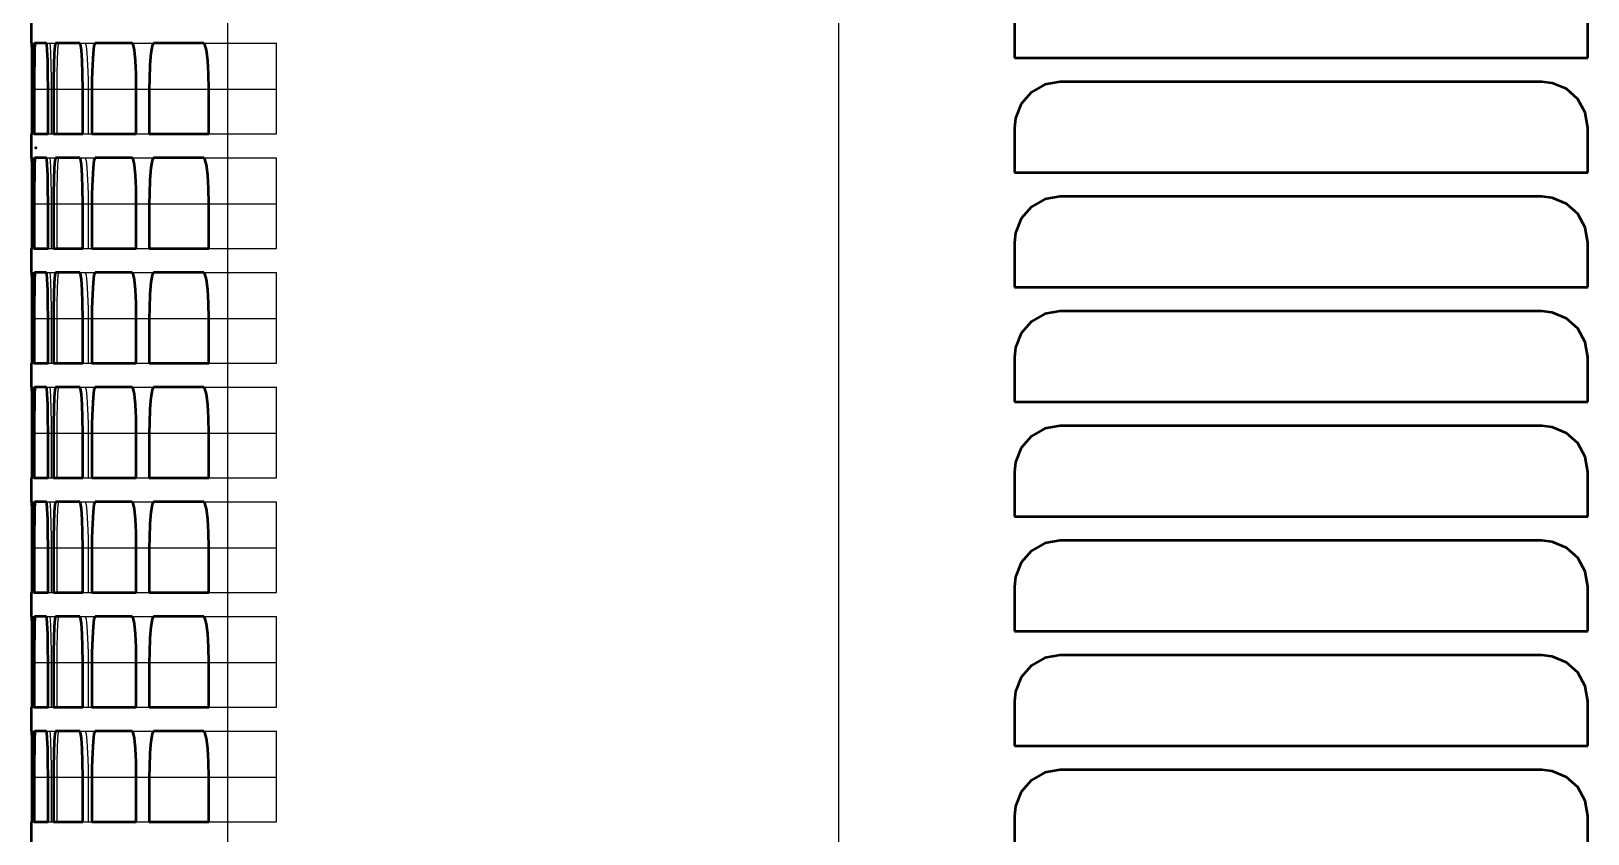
# Model space of a CAD drawing. Header units: inches. Extents: x -0.3 to 35.5, y 0 to 36.6.
# Drawn here: x -0.27 to 6.52, y 14.8 to 18.3 of the extents above; entities that cross this region are included whole.
import ezdxf

# ---------------------------------------------------------------- set-up
doc = ezdxf.new("R2010")
doc.units = ezdxf.units.IN
doc.header["$MEASUREMENT"] = 0
doc.linetypes.add('Dashed', pattern=[2, 1, -1])
for name, color, linetype, lineweight in [('2d ConnectionPoints', 7, 'Continuous', 50), ('AM_0', 7, 'Continuous', 50), ('AM_4', 3, 'Continuous', 25), ('AM_9', 6, 'Dashed', 25)]:
    doc.layers.add(name, color=color, linetype=linetype, lineweight=lineweight)

msp = doc.modelspace()

# ---------------------------------------------------------------- linework, layer by layer
at = {"layer": '2d ConnectionPoints'}
msp.add_point((-0.25, 17.794), dxfattribs=at)
at = {"layer": 'AM_0'}
for p, q in [((-0.27, 18.355), (-0.27, 18.25)), ((4.016, 18.381), (4.016, 18.186)), ((6.516, 18.186), (6.516, 18.381)), ((-0.2669, 18.25), (-0.27, 18.25)), ((-0.2032, 18.25), (-0.255, 18.25)), ((-0.0573, 18.25), (-0.1644, 18.25)), ((0.171, 18.25), (0.0085, 18.25)), ((0.4823, 18.25), (0.2639, 18.25)), ((4.016, 18.186), (6.516, 18.186)), ((6.316, 18.081), (4.216, 18.081)), ((-0.2652, 17.855), (-0.2652, 18.05)), ((-0.258, 18.05), (-0.258, 17.855)), ((-0.1963, 17.855), (-0.1963, 18.05)), ((-0.1727, 18.05), (-0.1727, 17.855)), ((-0.0452, 17.855), (-0.0452, 18.05)), ((-0.0051, 18.05), (-0.0051, 17.855)), ((0.1884, 17.855), (0.1884, 18.05)), ((0.2451, 18.05), (0.2451, 17.855)), ((0.505, 17.855), (0.505, 18.05)), ((-0.27, 17.855), (-0.2652, 17.855)), ((-0.27, 17.855), (-0.27, 17.75)), ((-0.258, 17.855), (-0.1963, 17.855)), ((-0.1727, 17.855), (-0.0452, 17.855)), ((-0.0051, 17.855), (0.1884, 17.855)), ((0.2451, 17.855), (0.505, 17.855)), ((4.016, 17.881), (4.016, 17.686)), ((6.516, 17.686), (6.516, 17.881)), ((-0.2669, 17.75), (-0.27, 17.75)), ((-0.2032, 17.75), (-0.255, 17.75)), ((-0.0573, 17.75), (-0.1644, 17.75)), ((0.171, 17.75), (0.0085, 17.75)), ((0.4823, 17.75), (0.2639, 17.75)), ((4.016, 17.686), (6.516, 17.686)), ((6.316, 17.581), (4.216, 17.581)), ((-0.2652, 17.355), (-0.2652, 17.55)), ((-0.258, 17.55), (-0.258, 17.355)), ((-0.1963, 17.355), (-0.1963, 17.55)), ((-0.1727, 17.55), (-0.1727, 17.355)), ((-0.0452, 17.355), (-0.0452, 17.55)), ((-0.0051, 17.55), (-0.0051, 17.355)), ((0.1884, 17.355), (0.1884, 17.55)), ((0.2451, 17.55), (0.2451, 17.355)), ((0.505, 17.355), (0.505, 17.55)), ((4.016, 17.381), (4.016, 17.186)), ((6.516, 17.186), (6.516, 17.381)), ((-0.27, 17.355), (-0.2652, 17.355)), ((-0.27, 17.355), (-0.27, 17.25)), ((-0.258, 17.355), (-0.1963, 17.355)), ((-0.1727, 17.355), (-0.0452, 17.355)), ((-0.0051, 17.355), (0.1884, 17.355)), ((0.2451, 17.355), (0.505, 17.355)), ((-0.2669, 17.25), (-0.27, 17.25)), ((-0.2032, 17.25), (-0.255, 17.25)), ((-0.0573, 17.25), (-0.1644, 17.25)), ((0.171, 17.25), (0.0085, 17.25)), ((0.4823, 17.25), (0.2639, 17.25)), ((4.016, 17.186), (6.516, 17.186)), ((-0.2652, 16.855), (-0.2652, 17.05)), ((-0.258, 17.05), (-0.258, 16.855)), ((-0.1963, 16.855), (-0.1963, 17.05)), ((-0.1727, 17.05), (-0.1727, 16.855)), ((-0.0452, 16.855), (-0.0452, 17.05)), ((-0.0051, 17.05), (-0.0051, 16.855)), ((0.1884, 16.855), (0.1884, 17.05)), ((0.2451, 17.05), (0.2451, 16.855)), ((0.505, 16.855), (0.505, 17.05)), ((6.316, 17.081), (4.216, 17.081)), ((-0.27, 16.855), (-0.2652, 16.855)), ((-0.27, 16.855), (-0.27, 16.75)), ((-0.258, 16.855), (-0.1963, 16.855)), ((-0.1727, 16.855), (-0.0452, 16.855)), ((-0.0051, 16.855), (0.1884, 16.855)), ((0.2451, 16.855), (0.505, 16.855)), ((4.016, 16.881), (4.016, 16.686)), ((6.516, 16.686), (6.516, 16.881)), ((-0.2669, 16.75), (-0.27, 16.75)), ((-0.2032, 16.75), (-0.255, 16.75)), ((-0.0573, 16.75), (-0.1644, 16.75)), ((0.171, 16.75), (0.0085, 16.75)), ((0.4823, 16.75), (0.2639, 16.75)), ((4.016, 16.686), (6.516, 16.686)), ((6.316, 16.581), (4.216, 16.581)), ((-0.2652, 16.355), (-0.2652, 16.55)), ((-0.258, 16.55), (-0.258, 16.355)), ((-0.1963, 16.355), (-0.1963, 16.55)), ((-0.1727, 16.55), (-0.1727, 16.355)), ((-0.0452, 16.355), (-0.0452, 16.55)), ((-0.0051, 16.55), (-0.0051, 16.355)), ((0.1884, 16.355), (0.1884, 16.55)), ((0.2451, 16.55), (0.2451, 16.355)), ((0.505, 16.355), (0.505, 16.55)), ((-0.27, 16.355), (-0.2652, 16.355)), ((-0.27, 16.355), (-0.27, 16.25)), ((-0.258, 16.355), (-0.1963, 16.355)), ((-0.1727, 16.355), (-0.0452, 16.355)), ((-0.0051, 16.355), (0.1884, 16.355)), ((0.2451, 16.355), (0.505, 16.355)), ((4.016, 16.381), (4.016, 16.186)), ((6.516, 16.186), (6.516, 16.381)), ((-0.2669, 16.25), (-0.27, 16.25)), ((-0.2032, 16.25), (-0.255, 16.25)), ((-0.0573, 16.25), (-0.1644, 16.25)), ((0.171, 16.25), (0.0085, 16.25)), ((0.4823, 16.25), (0.2639, 16.25)), ((4.016, 16.186), (6.516, 16.186)), ((-0.2652, 15.855), (-0.2652, 16.05)), ((-0.258, 16.05), (-0.258, 15.855)), ((-0.1963, 15.855), (-0.1963, 16.05)), ((-0.1727, 16.05), (-0.1727, 15.855)), ((-0.0452, 15.855), (-0.0452, 16.05)), ((-0.0051, 16.05), (-0.0051, 15.855)), ((0.1884, 15.855), (0.1884, 16.05)), ((0.2451, 16.05), (0.2451, 15.855)), ((0.505, 15.855), (0.505, 16.05)), ((6.316, 16.081), (4.216, 16.081)), ((4.016, 15.881), (4.016, 15.686)), ((6.516, 15.686), (6.516, 15.881)), ((-0.27, 15.855), (-0.2652, 15.855)), ((-0.27, 15.855), (-0.27, 15.75)), ((-0.258, 15.855), (-0.1963, 15.855)), ((-0.1727, 15.855), (-0.0452, 15.855)), ((-0.0051, 15.855), (0.1884, 15.855)), ((0.2451, 15.855), (0.505, 15.855)), ((-0.2669, 15.75), (-0.27, 15.75)), ((-0.2032, 15.75), (-0.255, 15.75)), ((-0.0573, 15.75), (-0.1644, 15.75)), ((0.171, 15.75), (0.0085, 15.75)), ((0.4823, 15.75), (0.2639, 15.75)), ((4.016, 15.686), (6.516, 15.686)), ((-0.2652, 15.355), (-0.2652, 15.55)), ((-0.258, 15.55), (-0.258, 15.355)), ((-0.1963, 15.355), (-0.1963, 15.55)), ((-0.1727, 15.55), (-0.1727, 15.355)), ((-0.0452, 15.355), (-0.0452, 15.55)), ((-0.0051, 15.55), (-0.0051, 15.355)), ((0.1884, 15.355), (0.1884, 15.55)), ((0.2451, 15.55), (0.2451, 15.355)), ((0.505, 15.355), (0.505, 15.55)), ((6.316, 15.581), (4.216, 15.581)), ((-0.27, 15.355), (-0.2652, 15.355)), ((-0.27, 15.355), (-0.27, 15.25)), ((-0.258, 15.355), (-0.1963, 15.355)), ((-0.1727, 15.355), (-0.0452, 15.355)), ((-0.0051, 15.355), (0.1884, 15.355)), ((0.2451, 15.355), (0.505, 15.355)), ((4.016, 15.381), (4.016, 15.186)), ((6.516, 15.186), (6.516, 15.381)), ((-0.2669, 15.25), (-0.27, 15.25)), ((-0.2032, 15.25), (-0.255, 15.25)), ((-0.0573, 15.25), (-0.1644, 15.25)), ((0.171, 15.25), (0.0085, 15.25)), ((0.4823, 15.25), (0.2639, 15.25)), ((4.016, 15.186), (6.516, 15.186)), ((6.316, 15.081), (4.216, 15.081)), ((-0.2652, 14.855), (-0.2652, 15.05)), ((-0.258, 15.05), (-0.258, 14.855)), ((-0.1963, 14.855), (-0.1963, 15.05)), ((-0.1727, 15.05), (-0.1727, 14.855)), ((-0.0452, 14.855), (-0.0452, 15.05)), ((-0.0051, 15.05), (-0.0051, 14.855)), ((0.1884, 14.855), (0.1884, 15.05)), ((0.2451, 15.05), (0.2451, 14.855)), ((0.505, 14.855), (0.505, 15.05)), ((4.016, 14.881), (4.016, 14.686)), ((6.516, 14.686), (6.516, 14.881)), ((-0.27, 14.855), (-0.2652, 14.855)), ((-0.27, 14.855), (-0.27, 14.75)), ((-0.258, 14.855), (-0.1963, 14.855)), ((-0.1727, 14.855), (-0.0452, 14.855)), ((-0.0051, 14.855), (0.1884, 14.855)), ((0.2451, 14.855), (0.505, 14.855))]:
    msp.add_line(p, q, dxfattribs=at)
for points in [[(-0.2652, 18.05), (-0.2653, 18.1162), (-0.2656, 18.1749), (-0.266, 18.2196), (-0.2665, 18.2451), (-0.2669, 18.25)], [(-0.255, 18.25), (-0.256, 18.2387), (-0.2569, 18.2062), (-0.2576, 18.156), (-0.258, 18.0939), (-0.258, 18.05)], [(-0.1963, 18.05), (-0.1967, 18.1162), (-0.1978, 18.1749), (-0.1996, 18.2195), (-0.2017, 18.2451), (-0.2032, 18.25)], [(-0.1644, 18.25), (-0.1672, 18.2387), (-0.1696, 18.2061), (-0.1714, 18.1559), (-0.1725, 18.0937), (-0.1727, 18.05)], [(-0.0452, 18.05), (-0.0459, 18.1161), (-0.0479, 18.1748), (-0.0509, 18.2194), (-0.0547, 18.245), (-0.0573, 18.25)], [(0.0085, 18.25), (0.0039, 18.2387), (0, 18.206), (-0.003, 18.1557), (-0.0047, 18.0935), (-0.0051, 18.05)], [(0.1884, 18.05), (0.1875, 18.116), (0.1846, 18.1746), (0.1803, 18.2192), (0.1749, 18.245), (0.171, 18.25)], [(0.2639, 18.25), (0.2576, 18.2386), (0.2521, 18.2058), (0.2479, 18.1553), (0.2455, 18.0931), (0.2451, 18.05)], [(0.505, 18.05), (0.5038, 18.1159), (0.5001, 18.1743), (0.4944, 18.219), (0.4874, 18.2448), (0.4823, 18.25)], [(4.216, 18.081), (4.1495, 18.0696), (4.0905, 18.0367), (4.0458, 17.986), (4.0206, 17.9237), (4.016, 17.881)], [(6.516, 17.881), (6.5048, 17.947), (6.4725, 18.0055), (6.4227, 18.0502), (6.3607, 18.0759), (6.316, 18.081)], [(-0.2652, 17.55), (-0.2653, 17.6162), (-0.2656, 17.6749), (-0.266, 17.7196), (-0.2665, 17.7451), (-0.2669, 17.75)], [(-0.255, 17.75), (-0.256, 17.7387), (-0.2569, 17.7062), (-0.2576, 17.656), (-0.258, 17.5939), (-0.258, 17.55)], [(-0.1963, 17.55), (-0.1967, 17.6162), (-0.1978, 17.6749), (-0.1996, 17.7195), (-0.2017, 17.7451), (-0.2032, 17.75)], [(-0.1644, 17.75), (-0.1672, 17.7387), (-0.1696, 17.7061), (-0.1714, 17.6559), (-0.1725, 17.5937), (-0.1727, 17.55)], [(-0.0452, 17.55), (-0.0459, 17.6161), (-0.0479, 17.6748), (-0.0509, 17.7194), (-0.0547, 17.745), (-0.0573, 17.75)], [(0.0085, 17.75), (0.0039, 17.7387), (0, 17.706), (-0.003, 17.6557), (-0.0047, 17.5935), (-0.0051, 17.55)], [(0.1884, 17.55), (0.1875, 17.616), (0.1846, 17.6746), (0.1803, 17.7192), (0.1749, 17.745), (0.171, 17.75)], [(0.2639, 17.75), (0.2576, 17.7386), (0.2521, 17.7058), (0.2479, 17.6553), (0.2455, 17.5931), (0.2451, 17.55)], [(0.505, 17.55), (0.5038, 17.6159), (0.5001, 17.6743), (0.4944, 17.719), (0.4874, 17.7448), (0.4823, 17.75)], [(4.216, 17.581), (4.1495, 17.5696), (4.0905, 17.5367), (4.0458, 17.486), (4.0206, 17.4237), (4.016, 17.381)], [(6.516, 17.381), (6.5048, 17.447), (6.4725, 17.5055), (6.4227, 17.5502), (6.3607, 17.5759), (6.316, 17.581)], [(-0.2652, 17.05), (-0.2653, 17.1162), (-0.2656, 17.1749), (-0.266, 17.2196), (-0.2665, 17.2451), (-0.2669, 17.25)], [(-0.255, 17.25), (-0.256, 17.2387), (-0.2569, 17.2062), (-0.2576, 17.156), (-0.258, 17.0939), (-0.258, 17.05)], [(-0.1963, 17.05), (-0.1967, 17.1162), (-0.1978, 17.1749), (-0.1996, 17.2195), (-0.2017, 17.2451), (-0.2032, 17.25)], [(-0.1644, 17.25), (-0.1672, 17.2387), (-0.1696, 17.2061), (-0.1714, 17.1559), (-0.1725, 17.0937), (-0.1727, 17.05)], [(-0.0452, 17.05), (-0.0459, 17.1161), (-0.0479, 17.1748), (-0.0509, 17.2194), (-0.0547, 17.245), (-0.0573, 17.25)], [(0.0085, 17.25), (0.0039, 17.2387), (0, 17.206), (-0.003, 17.1557), (-0.0047, 17.0935), (-0.0051, 17.05)], [(0.1884, 17.05), (0.1875, 17.116), (0.1846, 17.1746), (0.1803, 17.2192), (0.1749, 17.245), (0.171, 17.25)], [(0.2639, 17.25), (0.2576, 17.2386), (0.2521, 17.2058), (0.2479, 17.1553), (0.2455, 17.0931), (0.2451, 17.05)], [(0.505, 17.05), (0.5038, 17.1159), (0.5001, 17.1743), (0.4944, 17.219), (0.4874, 17.2448), (0.4823, 17.25)], [(4.216, 17.081), (4.1495, 17.0696), (4.0905, 17.0367), (4.0458, 16.986), (4.0206, 16.9237), (4.016, 16.881)], [(6.516, 16.881), (6.5048, 16.947), (6.4725, 17.0055), (6.4227, 17.0502), (6.3607, 17.0759), (6.316, 17.081)], [(-0.2652, 16.55), (-0.2653, 16.6162), (-0.2656, 16.6749), (-0.266, 16.7196), (-0.2665, 16.7451), (-0.2669, 16.75)], [(-0.255, 16.75), (-0.256, 16.7387), (-0.2569, 16.7062), (-0.2576, 16.656), (-0.258, 16.5939), (-0.258, 16.55)], [(-0.1963, 16.55), (-0.1967, 16.6162), (-0.1978, 16.6749), (-0.1996, 16.7195), (-0.2017, 16.7451), (-0.2032, 16.75)], [(-0.1644, 16.75), (-0.1672, 16.7387), (-0.1696, 16.7061), (-0.1714, 16.6559), (-0.1725, 16.5937), (-0.1727, 16.55)], [(-0.0452, 16.55), (-0.0459, 16.6161), (-0.0479, 16.6748), (-0.0509, 16.7194), (-0.0547, 16.745), (-0.0573, 16.75)], [(0.0085, 16.75), (0.0039, 16.7387), (0, 16.706), (-0.003, 16.6557), (-0.0047, 16.5935), (-0.0051, 16.55)], [(0.1884, 16.55), (0.1875, 16.616), (0.1846, 16.6746), (0.1803, 16.7192), (0.1749, 16.745), (0.171, 16.75)], [(0.2639, 16.75), (0.2576, 16.7386), (0.2521, 16.7058), (0.2479, 16.6553), (0.2455, 16.5931), (0.2451, 16.55)], [(0.505, 16.55), (0.5038, 16.6159), (0.5001, 16.6743), (0.4944, 16.719), (0.4874, 16.7448), (0.4823, 16.75)], [(4.216, 16.581), (4.1495, 16.5696), (4.0905, 16.5367), (4.0458, 16.486), (4.0206, 16.4237), (4.016, 16.381)], [(6.516, 16.381), (6.5048, 16.447), (6.4725, 16.5055), (6.4227, 16.5502), (6.3607, 16.5759), (6.316, 16.581)], [(-0.2652, 16.05), (-0.2653, 16.1162), (-0.2656, 16.1749), (-0.266, 16.2196), (-0.2665, 16.2451), (-0.2669, 16.25)], [(-0.255, 16.25), (-0.256, 16.2387), (-0.2569, 16.2062), (-0.2576, 16.156), (-0.258, 16.0939), (-0.258, 16.05)], [(-0.1963, 16.05), (-0.1967, 16.1162), (-0.1978, 16.1749), (-0.1996, 16.2195), (-0.2017, 16.2451), (-0.2032, 16.25)], [(-0.1644, 16.25), (-0.1672, 16.2387), (-0.1696, 16.2061), (-0.1714, 16.1559), (-0.1725, 16.0937), (-0.1727, 16.05)], [(-0.0452, 16.05), (-0.0459, 16.1161), (-0.0479, 16.1748), (-0.0509, 16.2194), (-0.0547, 16.245), (-0.0573, 16.25)], [(0.0085, 16.25), (0.0039, 16.2387), (0, 16.206), (-0.003, 16.1557), (-0.0047, 16.0935), (-0.0051, 16.05)], [(0.1884, 16.05), (0.1875, 16.116), (0.1846, 16.1746), (0.1803, 16.2192), (0.1749, 16.245), (0.171, 16.25)], [(0.2639, 16.25), (0.2576, 16.2386), (0.2521, 16.2058), (0.2479, 16.1553), (0.2455, 16.0931), (0.2451, 16.05)], [(0.505, 16.05), (0.5038, 16.1159), (0.5001, 16.1743), (0.4944, 16.219), (0.4874, 16.2448), (0.4823, 16.25)], [(4.216, 16.081), (4.1495, 16.0696), (4.0905, 16.0367), (4.0458, 15.986), (4.0206, 15.9237), (4.016, 15.881)], [(6.516, 15.881), (6.5048, 15.947), (6.4725, 16.0055), (6.4227, 16.0502), (6.3607, 16.0759), (6.316, 16.081)], [(-0.2652, 15.55), (-0.2653, 15.6162), (-0.2656, 15.6749), (-0.266, 15.7196), (-0.2665, 15.7451), (-0.2669, 15.75)], [(-0.255, 15.75), (-0.256, 15.7387), (-0.2569, 15.7062), (-0.2576, 15.656), (-0.258, 15.5939), (-0.258, 15.55)], [(-0.1963, 15.55), (-0.1967, 15.6162), (-0.1978, 15.6749), (-0.1996, 15.7195), (-0.2017, 15.7451), (-0.2032, 15.75)], [(-0.1644, 15.75), (-0.1672, 15.7387), (-0.1696, 15.7061), (-0.1714, 15.6559), (-0.1725, 15.5937), (-0.1727, 15.55)], [(-0.0452, 15.55), (-0.0459, 15.6161), (-0.0479, 15.6748), (-0.0509, 15.7194), (-0.0547, 15.745), (-0.0573, 15.75)], [(0.0085, 15.75), (0.0039, 15.7387), (0, 15.706), (-0.003, 15.6557), (-0.0047, 15.5935), (-0.0051, 15.55)], [(0.1884, 15.55), (0.1875, 15.616), (0.1846, 15.6746), (0.1803, 15.7192), (0.1749, 15.745), (0.171, 15.75)], [(0.2639, 15.75), (0.2576, 15.7386), (0.2521, 15.7058), (0.2479, 15.6553), (0.2455, 15.5931), (0.2451, 15.55)], [(0.505, 15.55), (0.5038, 15.6159), (0.5001, 15.6743), (0.4944, 15.719), (0.4874, 15.7448), (0.4823, 15.75)], [(4.216, 15.581), (4.1495, 15.5696), (4.0905, 15.5367), (4.0458, 15.486), (4.0206, 15.4237), (4.016, 15.381)], [(6.516, 15.381), (6.5048, 15.447), (6.4725, 15.5055), (6.4227, 15.5502), (6.3607, 15.5759), (6.316, 15.581)], [(-0.2652, 15.05), (-0.2653, 15.1162), (-0.2656, 15.1749), (-0.266, 15.2196), (-0.2665, 15.2451), (-0.2669, 15.25)], [(-0.255, 15.25), (-0.256, 15.2387), (-0.2569, 15.2062), (-0.2576, 15.156), (-0.258, 15.0939), (-0.258, 15.05)], [(-0.1963, 15.05), (-0.1967, 15.1162), (-0.1978, 15.1749), (-0.1996, 15.2195), (-0.2017, 15.2451), (-0.2032, 15.25)], [(-0.1644, 15.25), (-0.1672, 15.2387), (-0.1696, 15.2061), (-0.1714, 15.1559), (-0.1725, 15.0937), (-0.1727, 15.05)], [(-0.0452, 15.05), (-0.0459, 15.1161), (-0.0479, 15.1748), (-0.0509, 15.2194), (-0.0547, 15.245), (-0.0573, 15.25)], [(0.0085, 15.25), (0.0039, 15.2387), (0, 15.206), (-0.003, 15.1557), (-0.0047, 15.0935), (-0.0051, 15.05)], [(0.1884, 15.05), (0.1875, 15.116), (0.1846, 15.1746), (0.1803, 15.2192), (0.1749, 15.245), (0.171, 15.25)], [(0.2639, 15.25), (0.2576, 15.2386), (0.2521, 15.2058), (0.2479, 15.1553), (0.2455, 15.0931), (0.2451, 15.05)], [(0.505, 15.05), (0.5038, 15.1159), (0.5001, 15.1743), (0.4944, 15.219), (0.4874, 15.2448), (0.4823, 15.25)], [(4.216, 15.081), (4.1495, 15.0696), (4.0905, 15.0367), (4.0458, 14.986), (4.0206, 14.9237), (4.016, 14.881)], [(6.516, 14.881), (6.5048, 14.947), (6.4725, 15.0055), (6.4227, 15.0502), (6.3607, 15.0759), (6.316, 15.081)]]:
    msp.add_lwpolyline(points, dxfattribs=at)
at = {"layer": 'AM_4'}
for p, q in [((0.5858, 35.9), (0.5858, 1.625)), ((3.2489, 35.9), (3.2489, 1.625)), ((-0.258, 18.05), (-0.1963, 18.05)), ((-0.1727, 18.05), (-0.0452, 18.05)), ((-0.0051, 18.05), (0.1884, 18.05)), ((0.2451, 18.05), (0.505, 18.05)), ((-0.258, 17.55), (-0.1963, 17.55)), ((-0.1727, 17.55), (-0.0452, 17.55)), ((-0.0051, 17.55), (0.1884, 17.55)), ((0.2451, 17.55), (0.505, 17.55)), ((-0.258, 17.05), (-0.1963, 17.05)), ((-0.1727, 17.05), (-0.0452, 17.05)), ((-0.0051, 17.05), (0.1884, 17.05)), ((0.2451, 17.05), (0.505, 17.05)), ((-0.258, 16.55), (-0.1963, 16.55)), ((-0.1727, 16.55), (-0.0452, 16.55)), ((-0.0051, 16.55), (0.1884, 16.55)), ((0.2451, 16.55), (0.505, 16.55)), ((-0.258, 16.05), (-0.1963, 16.05)), ((-0.1727, 16.05), (-0.0452, 16.05)), ((-0.0051, 16.05), (0.1884, 16.05)), ((0.2451, 16.05), (0.505, 16.05)), ((-0.258, 15.55), (-0.1963, 15.55)), ((-0.1727, 15.55), (-0.0452, 15.55)), ((-0.0051, 15.55), (0.1884, 15.55)), ((0.2451, 15.55), (0.505, 15.55)), ((-0.258, 15.05), (-0.1963, 15.05)), ((-0.1727, 15.05), (-0.0452, 15.05)), ((-0.0051, 15.05), (0.1884, 15.05)), ((0.2451, 15.05), (0.505, 15.05))]:
    msp.add_line(p, q, dxfattribs=at)
at = {"layer": 'AM_9'}
for p, q in [((3.2489, 35.9), (3.2489, 14.625)), ((-0.2669, 18.25), (-0.255, 18.25)), ((-0.2032, 18.25), (-0.1644, 18.25)), ((-0.0573, 18.25), (0.0085, 18.25)), ((0.171, 18.25), (0.2639, 18.25)), ((0.4823, 18.25), (0.8, 18.25)), ((0.8, 17.855), (0.8, 18.25)), ((-0.2652, 18.05), (-0.258, 18.05)), ((-0.2613, 18.05), (-0.2613, 17.855)), ((-0.2522, 17.855), (-0.2522, 18.05)), ((-0.1963, 18.05), (-0.1727, 18.05)), ((-0.1826, 18.05), (-0.1826, 17.855)), ((-0.157, 17.855), (-0.157, 18.05)), ((-0.0452, 18.05), (-0.0051, 18.05)), ((-0.0217, 18.05), (-0.0217, 17.855)), ((0.1884, 18.05), (0.2451, 18.05)), ((0.505, 18.05), (0.8, 18.05)), ((-0.2652, 17.855), (-0.258, 17.855)), ((-0.1963, 17.855), (-0.1727, 17.855)), ((-0.0452, 17.855), (-0.0051, 17.855)), ((0.1884, 17.855), (0.2451, 17.855)), ((0.505, 17.855), (0.8, 17.855)), ((-0.2669, 17.75), (-0.255, 17.75)), ((-0.2032, 17.75), (-0.1644, 17.75)), ((-0.0573, 17.75), (0.0085, 17.75)), ((0.171, 17.75), (0.2639, 17.75)), ((0.4823, 17.75), (0.8, 17.75)), ((0.8, 17.355), (0.8, 17.75)), ((-0.2652, 17.55), (-0.258, 17.55)), ((-0.2613, 17.55), (-0.2613, 17.355)), ((-0.2522, 17.355), (-0.2522, 17.55)), ((-0.1963, 17.55), (-0.1727, 17.55)), ((-0.1826, 17.55), (-0.1826, 17.355)), ((-0.157, 17.355), (-0.157, 17.55)), ((-0.0452, 17.55), (-0.0051, 17.55)), ((-0.0217, 17.55), (-0.0217, 17.355)), ((0.1884, 17.55), (0.2451, 17.55)), ((0.505, 17.55), (0.8, 17.55)), ((-0.2652, 17.355), (-0.258, 17.355)), ((-0.1963, 17.355), (-0.1727, 17.355)), ((-0.0452, 17.355), (-0.0051, 17.355)), ((0.1884, 17.355), (0.2451, 17.355)), ((0.505, 17.355), (0.8, 17.355)), ((-0.2669, 17.25), (-0.255, 17.25)), ((-0.2032, 17.25), (-0.1644, 17.25)), ((-0.0573, 17.25), (0.0085, 17.25)), ((0.171, 17.25), (0.2639, 17.25)), ((0.4823, 17.25), (0.8, 17.25)), ((0.8, 16.855), (0.8, 17.25)), ((-0.2652, 17.05), (-0.258, 17.05)), ((-0.2613, 17.05), (-0.2613, 16.855)), ((-0.2522, 16.855), (-0.2522, 17.05)), ((-0.1963, 17.05), (-0.1727, 17.05)), ((-0.1826, 17.05), (-0.1826, 16.855)), ((-0.157, 16.855), (-0.157, 17.05)), ((-0.0452, 17.05), (-0.0051, 17.05)), ((-0.0217, 17.05), (-0.0217, 16.855)), ((0.1884, 17.05), (0.2451, 17.05)), ((0.505, 17.05), (0.8, 17.05)), ((-0.2652, 16.855), (-0.258, 16.855)), ((-0.1963, 16.855), (-0.1727, 16.855)), ((-0.0452, 16.855), (-0.0051, 16.855)), ((0.1884, 16.855), (0.2451, 16.855)), ((0.505, 16.855), (0.8, 16.855)), ((-0.2669, 16.75), (-0.255, 16.75)), ((-0.2032, 16.75), (-0.1644, 16.75)), ((-0.0573, 16.75), (0.0085, 16.75)), ((0.171, 16.75), (0.2639, 16.75)), ((0.4823, 16.75), (0.8, 16.75)), ((0.8, 16.355), (0.8, 16.75)), ((-0.2652, 16.55), (-0.258, 16.55)), ((-0.2613, 16.55), (-0.2613, 16.355)), ((-0.2522, 16.355), (-0.2522, 16.55)), ((-0.1963, 16.55), (-0.1727, 16.55)), ((-0.1826, 16.55), (-0.1826, 16.355)), ((-0.157, 16.355), (-0.157, 16.55)), ((-0.0452, 16.55), (-0.0051, 16.55)), ((-0.0217, 16.55), (-0.0217, 16.355)), ((0.1884, 16.55), (0.2451, 16.55)), ((0.505, 16.55), (0.8, 16.55)), ((-0.2652, 16.355), (-0.258, 16.355)), ((-0.1963, 16.355), (-0.1727, 16.355)), ((-0.0452, 16.355), (-0.0051, 16.355)), ((0.1884, 16.355), (0.2451, 16.355)), ((0.505, 16.355), (0.8, 16.355)), ((-0.2669, 16.25), (-0.255, 16.25)), ((-0.2032, 16.25), (-0.1644, 16.25)), ((-0.0573, 16.25), (0.0085, 16.25)), ((0.171, 16.25), (0.2639, 16.25)), ((0.4823, 16.25), (0.8, 16.25)), ((0.8, 15.855), (0.8, 16.25)), ((-0.2652, 16.05), (-0.258, 16.05)), ((-0.2613, 16.05), (-0.2613, 15.855)), ((-0.2522, 15.855), (-0.2522, 16.05)), ((-0.1963, 16.05), (-0.1727, 16.05)), ((-0.1826, 16.05), (-0.1826, 15.855)), ((-0.157, 15.855), (-0.157, 16.05)), ((-0.0452, 16.05), (-0.0051, 16.05)), ((-0.0217, 16.05), (-0.0217, 15.855)), ((0.1884, 16.05), (0.2451, 16.05)), ((0.505, 16.05), (0.8, 16.05)), ((-0.2652, 15.855), (-0.258, 15.855)), ((-0.1963, 15.855), (-0.1727, 15.855)), ((-0.0452, 15.855), (-0.0051, 15.855)), ((0.1884, 15.855), (0.2451, 15.855)), ((0.505, 15.855), (0.8, 15.855)), ((-0.2669, 15.75), (-0.255, 15.75)), ((-0.2032, 15.75), (-0.1644, 15.75)), ((-0.0573, 15.75), (0.0085, 15.75)), ((0.171, 15.75), (0.2639, 15.75)), ((0.4823, 15.75), (0.8, 15.75)), ((0.8, 15.355), (0.8, 15.75)), ((-0.2652, 15.55), (-0.258, 15.55)), ((-0.2613, 15.55), (-0.2613, 15.355)), ((-0.2522, 15.355), (-0.2522, 15.55)), ((-0.1963, 15.55), (-0.1727, 15.55)), ((-0.1826, 15.55), (-0.1826, 15.355)), ((-0.157, 15.355), (-0.157, 15.55)), ((-0.0452, 15.55), (-0.0051, 15.55)), ((-0.0217, 15.55), (-0.0217, 15.355)), ((0.1884, 15.55), (0.2451, 15.55)), ((0.505, 15.55), (0.8, 15.55)), ((-0.2652, 15.355), (-0.258, 15.355)), ((-0.1963, 15.355), (-0.1727, 15.355)), ((-0.0452, 15.355), (-0.0051, 15.355)), ((0.1884, 15.355), (0.2451, 15.355)), ((0.505, 15.355), (0.8, 15.355)), ((-0.2669, 15.25), (-0.255, 15.25)), ((-0.2032, 15.25), (-0.1644, 15.25)), ((-0.0573, 15.25), (0.0085, 15.25)), ((0.171, 15.25), (0.2639, 15.25)), ((0.4823, 15.25), (0.8, 15.25)), ((0.8, 14.855), (0.8, 15.25)), ((-0.2652, 15.05), (-0.258, 15.05)), ((-0.2613, 15.05), (-0.2613, 14.855)), ((-0.2522, 14.855), (-0.2522, 15.05)), ((-0.1963, 15.05), (-0.1727, 15.05)), ((-0.1826, 15.05), (-0.1826, 14.855)), ((-0.157, 14.855), (-0.157, 15.05)), ((-0.0452, 15.05), (-0.0051, 15.05)), ((-0.0217, 15.05), (-0.0217, 14.855)), ((0.1884, 15.05), (0.2451, 15.05)), ((0.505, 15.05), (0.8, 15.05)), ((-0.2652, 14.855), (-0.258, 14.855)), ((-0.1963, 14.855), (-0.1727, 14.855)), ((-0.0452, 14.855), (-0.0051, 14.855)), ((0.1884, 14.855), (0.2451, 14.855)), ((0.505, 14.855), (0.8, 14.855))]:
    msp.add_line(p, q, dxfattribs=at)
for points in [[(-0.2636, 18.25), (-0.2629, 18.2387), (-0.2622, 18.2062), (-0.2617, 18.156), (-0.2614, 18.0939), (-0.2613, 18.05)], [(-0.2522, 18.05), (-0.252, 18.1162), (-0.2514, 18.1749), (-0.2505, 18.2196), (-0.2494, 18.2451), (-0.2485, 18.25)], [(-0.1901, 18.25), (-0.1877, 18.2387), (-0.1855, 18.2061), (-0.1838, 18.1559), (-0.1828, 18.0938), (-0.1826, 18.05)], [(-0.157, 18.05), (-0.1565, 18.1162), (-0.1551, 18.1748), (-0.1529, 18.2195), (-0.1501, 18.2451), (-0.1481, 18.25)], [(-0.0345, 18.25), (-0.0303, 18.2387), (-0.0265, 18.206), (-0.0236, 18.1557), (-0.022, 18.0935), (-0.0217, 18.05)], [(-0.2636, 17.75), (-0.2629, 17.7387), (-0.2622, 17.7062), (-0.2617, 17.656), (-0.2614, 17.5939), (-0.2613, 17.55)], [(-0.2522, 17.55), (-0.252, 17.6162), (-0.2514, 17.6749), (-0.2505, 17.7196), (-0.2494, 17.7451), (-0.2485, 17.75)], [(-0.1901, 17.75), (-0.1877, 17.7387), (-0.1855, 17.7061), (-0.1838, 17.6559), (-0.1828, 17.5938), (-0.1826, 17.55)], [(-0.157, 17.55), (-0.1565, 17.6162), (-0.1551, 17.6748), (-0.1529, 17.7195), (-0.1501, 17.7451), (-0.1481, 17.75)], [(-0.0345, 17.75), (-0.0303, 17.7387), (-0.0265, 17.706), (-0.0236, 17.6557), (-0.022, 17.5935), (-0.0217, 17.55)], [(-0.2636, 17.25), (-0.2629, 17.2387), (-0.2622, 17.2062), (-0.2617, 17.156), (-0.2614, 17.0939), (-0.2613, 17.05)], [(-0.2522, 17.05), (-0.252, 17.1162), (-0.2514, 17.1749), (-0.2505, 17.2196), (-0.2494, 17.2451), (-0.2485, 17.25)], [(-0.1901, 17.25), (-0.1877, 17.2387), (-0.1855, 17.2061), (-0.1838, 17.1559), (-0.1828, 17.0938), (-0.1826, 17.05)], [(-0.157, 17.05), (-0.1565, 17.1162), (-0.1551, 17.1748), (-0.1529, 17.2195), (-0.1501, 17.2451), (-0.1481, 17.25)], [(-0.0345, 17.25), (-0.0303, 17.2387), (-0.0265, 17.206), (-0.0236, 17.1557), (-0.022, 17.0935), (-0.0217, 17.05)], [(-0.2636, 16.75), (-0.2629, 16.7387), (-0.2622, 16.7062), (-0.2617, 16.656), (-0.2614, 16.5939), (-0.2613, 16.55)], [(-0.2522, 16.55), (-0.252, 16.6162), (-0.2514, 16.6749), (-0.2505, 16.7196), (-0.2494, 16.7451), (-0.2485, 16.75)], [(-0.1901, 16.75), (-0.1877, 16.7387), (-0.1855, 16.7061), (-0.1838, 16.6559), (-0.1828, 16.5938), (-0.1826, 16.55)], [(-0.157, 16.55), (-0.1565, 16.6162), (-0.1551, 16.6748), (-0.1529, 16.7195), (-0.1501, 16.7451), (-0.1481, 16.75)], [(-0.0345, 16.75), (-0.0303, 16.7387), (-0.0265, 16.706), (-0.0236, 16.6557), (-0.022, 16.5935), (-0.0217, 16.55)], [(-0.2636, 16.25), (-0.2629, 16.2387), (-0.2622, 16.2062), (-0.2617, 16.156), (-0.2614, 16.0939), (-0.2613, 16.05)], [(-0.2522, 16.05), (-0.252, 16.1162), (-0.2514, 16.1749), (-0.2505, 16.2196), (-0.2494, 16.2451), (-0.2485, 16.25)], [(-0.1901, 16.25), (-0.1877, 16.2387), (-0.1855, 16.2061), (-0.1838, 16.1559), (-0.1828, 16.0938), (-0.1826, 16.05)], [(-0.157, 16.05), (-0.1565, 16.1162), (-0.1551, 16.1748), (-0.1529, 16.2195), (-0.1501, 16.2451), (-0.1481, 16.25)], [(-0.0345, 16.25), (-0.0303, 16.2387), (-0.0265, 16.206), (-0.0236, 16.1557), (-0.022, 16.0935), (-0.0217, 16.05)], [(-0.2636, 15.75), (-0.2629, 15.7387), (-0.2622, 15.7062), (-0.2617, 15.656), (-0.2614, 15.5939), (-0.2613, 15.55)], [(-0.2522, 15.55), (-0.252, 15.6162), (-0.2514, 15.6749), (-0.2505, 15.7196), (-0.2494, 15.7451), (-0.2485, 15.75)], [(-0.1901, 15.75), (-0.1877, 15.7387), (-0.1855, 15.7061), (-0.1838, 15.6559), (-0.1828, 15.5938), (-0.1826, 15.55)], [(-0.157, 15.55), (-0.1565, 15.6162), (-0.1551, 15.6748), (-0.1529, 15.7195), (-0.1501, 15.7451), (-0.1481, 15.75)], [(-0.0345, 15.75), (-0.0303, 15.7387), (-0.0265, 15.706), (-0.0236, 15.6557), (-0.022, 15.5935), (-0.0217, 15.55)], [(-0.2636, 15.25), (-0.2629, 15.2387), (-0.2622, 15.2062), (-0.2617, 15.156), (-0.2614, 15.0939), (-0.2613, 15.05)], [(-0.2522, 15.05), (-0.252, 15.1162), (-0.2514, 15.1749), (-0.2505, 15.2196), (-0.2494, 15.2451), (-0.2485, 15.25)], [(-0.1901, 15.25), (-0.1877, 15.2387), (-0.1855, 15.2061), (-0.1838, 15.1559), (-0.1828, 15.0938), (-0.1826, 15.05)], [(-0.157, 15.05), (-0.1565, 15.1162), (-0.1551, 15.1748), (-0.1529, 15.2195), (-0.1501, 15.2451), (-0.1481, 15.25)], [(-0.0345, 15.25), (-0.0303, 15.2387), (-0.0265, 15.206), (-0.0236, 15.1557), (-0.022, 15.0935), (-0.0217, 15.05)]]:
    msp.add_lwpolyline(points, dxfattribs=at)

doc.saveas('drawing.dxf')
